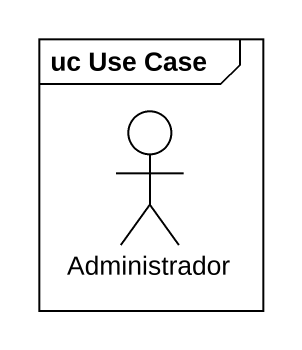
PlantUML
@startuml
mainframe uc Use Case
actor Administrador
@enduml
